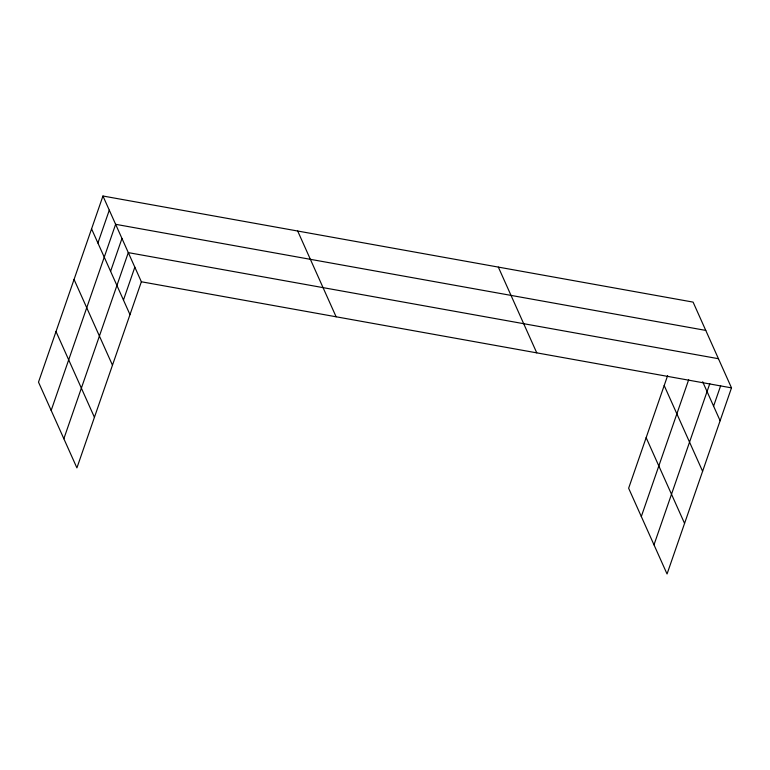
<?xml version="1.0" encoding="UTF-8"?>
<svg xmlns="http://www.w3.org/2000/svg" width="770" height="770" viewBox="0 0 770 770"><rect width="100%" height="100%" fill="white"/><g stroke="black" fill="none" stroke-linecap="round" stroke-linejoin="round"><path stroke-width="1.16" d="M102.949 196.013L38.5 382.132L76.913 467.891L141.362 281.772L102.949 196.013L693.087 302.11L731.5 387.868L667.051 573.987L628.638 488.228L667.619 375.644M97.915 243.022L109.292 210.162M51.176 410.429L115.625 224.311L705.763 330.407M110.591 271.319L121.968 238.469M63.852 438.736L128.301 252.618L718.439 358.704M123.46 300.05L134.837 267.19M641.314 516.526L688.669 379.754M653.99 544.823L709.805 383.633M713.588 406.146L720.653 385.751M141.362 281.772L731.5 387.868M702.673 381.766L720.123 420.728M664.192 385.539L702.606 471.298M646.146 437.649L684.568 523.407M498.334 267.094L536.757 352.853M297.692 231.029L336.115 316.788M91.572 228.873L129.986 314.632M74.055 279.443L112.478 365.211M56.018 331.552L94.431 417.311"/></g></svg>
